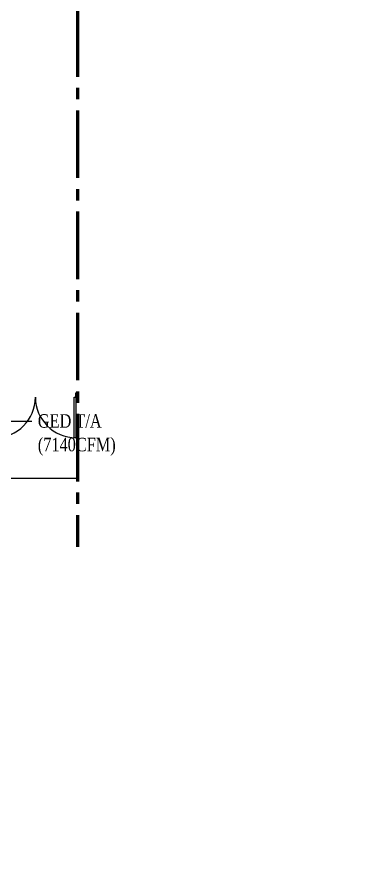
# Model space of a CAD drawing. Extents: x 278386 to 404536, y 8015 to 97114.
# Drawn here: x 375218 to 382642, y 57845 to 76790 of the extents above; entities that cross this region are included whole.
import ezdxf

# ---------------------------------------------------------------- set-up
doc = ezdxf.new("R2010")
doc.units = 0
doc.header["$LTSCALE"] = 2
doc.header["$MEASUREMENT"] = 0
doc.linetypes.add('1-BLOCK-A_FLOOR PLAN$0$ACAD_ISO09W100', pattern=[45, 24, -3, 6, -3, 6, -3])
doc.linetypes.add('1-BLOCK-A_FLOOR PLAN$0$CENTER2', pattern=[1.125, 0.75, -0.125, 0.125, -0.125])
doc.layers.get('0').update_dxf_attribs({"color": 1})
doc.layers.add('-DT', color=4, linetype='Continuous', lineweight=13)
doc.layers.add('1-BLOCK-A_FLOOR PLAN$0$cut', color=1, linetype='1-BLOCK-A_FLOOR PLAN$0$ACAD_ISO09W100', lineweight=60)
for name, color, linetype in [('1-BLOCK-A_FLOOR PLAN$0$DOOR', 1, 'Continuous'), ('1-BLOCK-A_FLOOR PLAN$0$STAIR', 1, 'Continuous'), ('ex text', 93, 'Continuous'), ('ext', 93, 'Continuous'), ('TITLE-A$0$1-BLOCK-A_FLOOR PLAN$0$ROAD', 1, 'Continuous')]:
    doc.layers.add(name, color=color, linetype=linetype)
doc.styles.add('DIMTEXT', font='romans.shx', dxfattribs={"width": 0.75})
doc.styles.add('IBA', font='romantic.ttf', dxfattribs={"width": 0.8, "height": 0.3})
doc.dimstyles.new('LEADER', dxfattribs={"dimscale": 0.2, "dimtxt": 1.8, "dimasz": 2, "dimexe": 2, "dimexo": 1.5, "dimgap": 1, "dimtad": 1, "dimlfac": 100, "dimzin": 13, "dimdsep": 46, "dimtxsty": 'DIMTEXT', "dimcen": 1.5, "dimdle": 2, "dimclrd": 4, "dimclre": 256, "dimclrt": 4, "dimadec": 0, "dimazin": 0, "dimtfac": 1, "dimtix": 1, "dimtmove": 2, "dimatfit": 0, "dimfxl": 2, "dimtolj": 1, "dimtzin": 13, "dimarcsym": 0})

# ---------------------------------------------------------------- blocks, each defined once
blk = doc.blocks.new('1-BLOCK-A_FLOOR PLAN', base_point=(138.43, 17.087))
at = {"layer": '1-BLOCK-A_FLOOR PLAN$0$cut', "color": 8, "linetype": '1-BLOCK-A_FLOOR PLAN$0$CENTER2'}
blk.add_line((112.638, 92.729), (112.638, 71.773), dxfattribs=at)
at = {"layer": '1-BLOCK-A_FLOOR PLAN$0$DOOR', "color": 8}
for points in [[(112.6, 75.1), (112.6, 74.2), (112.56, 74.2), (112.56, 75.1)], [(112.6, 75.1), (112.6, 75.2), (112.65, 75.2), (112.65, 75.1)]]:
    blk.add_lwpolyline(points, close=True, dxfattribs=at)
for centre, start, end in [((110.8, 75.1), 270, 360), ((112.6, 75.1), 180, 270)]:
    blk.add_arc(centre, 0.9, start, end, dxfattribs=at)
at = {"layer": '1-BLOCK-A_FLOOR PLAN$0$STAIR', "color": 8}
blk.add_line((110.08, 73.3), (112.638, 73.3), dxfattribs=at)
blk = doc.blocks.new('A$C51B27907')
blk.add_blockref('1-BLOCK-A_FLOOR PLAN', (123.971, 2.307))

msp = doc.modelspace()

# ---------------------------------------------------------------- linework, layer by layer
at = {"layer": 'TITLE-A$0$1-BLOCK-A_FLOOR PLAN$0$ROAD'}
msp.add_arc((363923, 70118), 24330, 5.1431, 5.1431, dxfattribs=at)

# ---------------------------------------------------------------- block references
at = {"layer": 'ext', "linetype": 'Continuous', "xscale": 1000, "yscale": 1000, "zscale": 1000}
msp.add_blockref('A$C51B27907', (278386, 8015), dxfattribs=at)

# ---------------------------------------------------------------- texts
at = {"layer": 'ex text', "color": 7, "style": 'IBA', "width": 0.8}
for s, p in [('GED T/A', (375680, 67658)), ('(7140CFM)', (375680, 67133))]:
    msp.add_text(s, height=300, dxfattribs=at).set_placement(p)

# ---------------------------------------------------------------- leaders
at = {"layer": '-DT'}
msp.add_leader([(372962, 67805), (375546, 67805)], dimstyle='LEADER', override={"dimgap": 1, "dimtad": 0}, dxfattribs=at)

doc.saveas('drawing.dxf')
